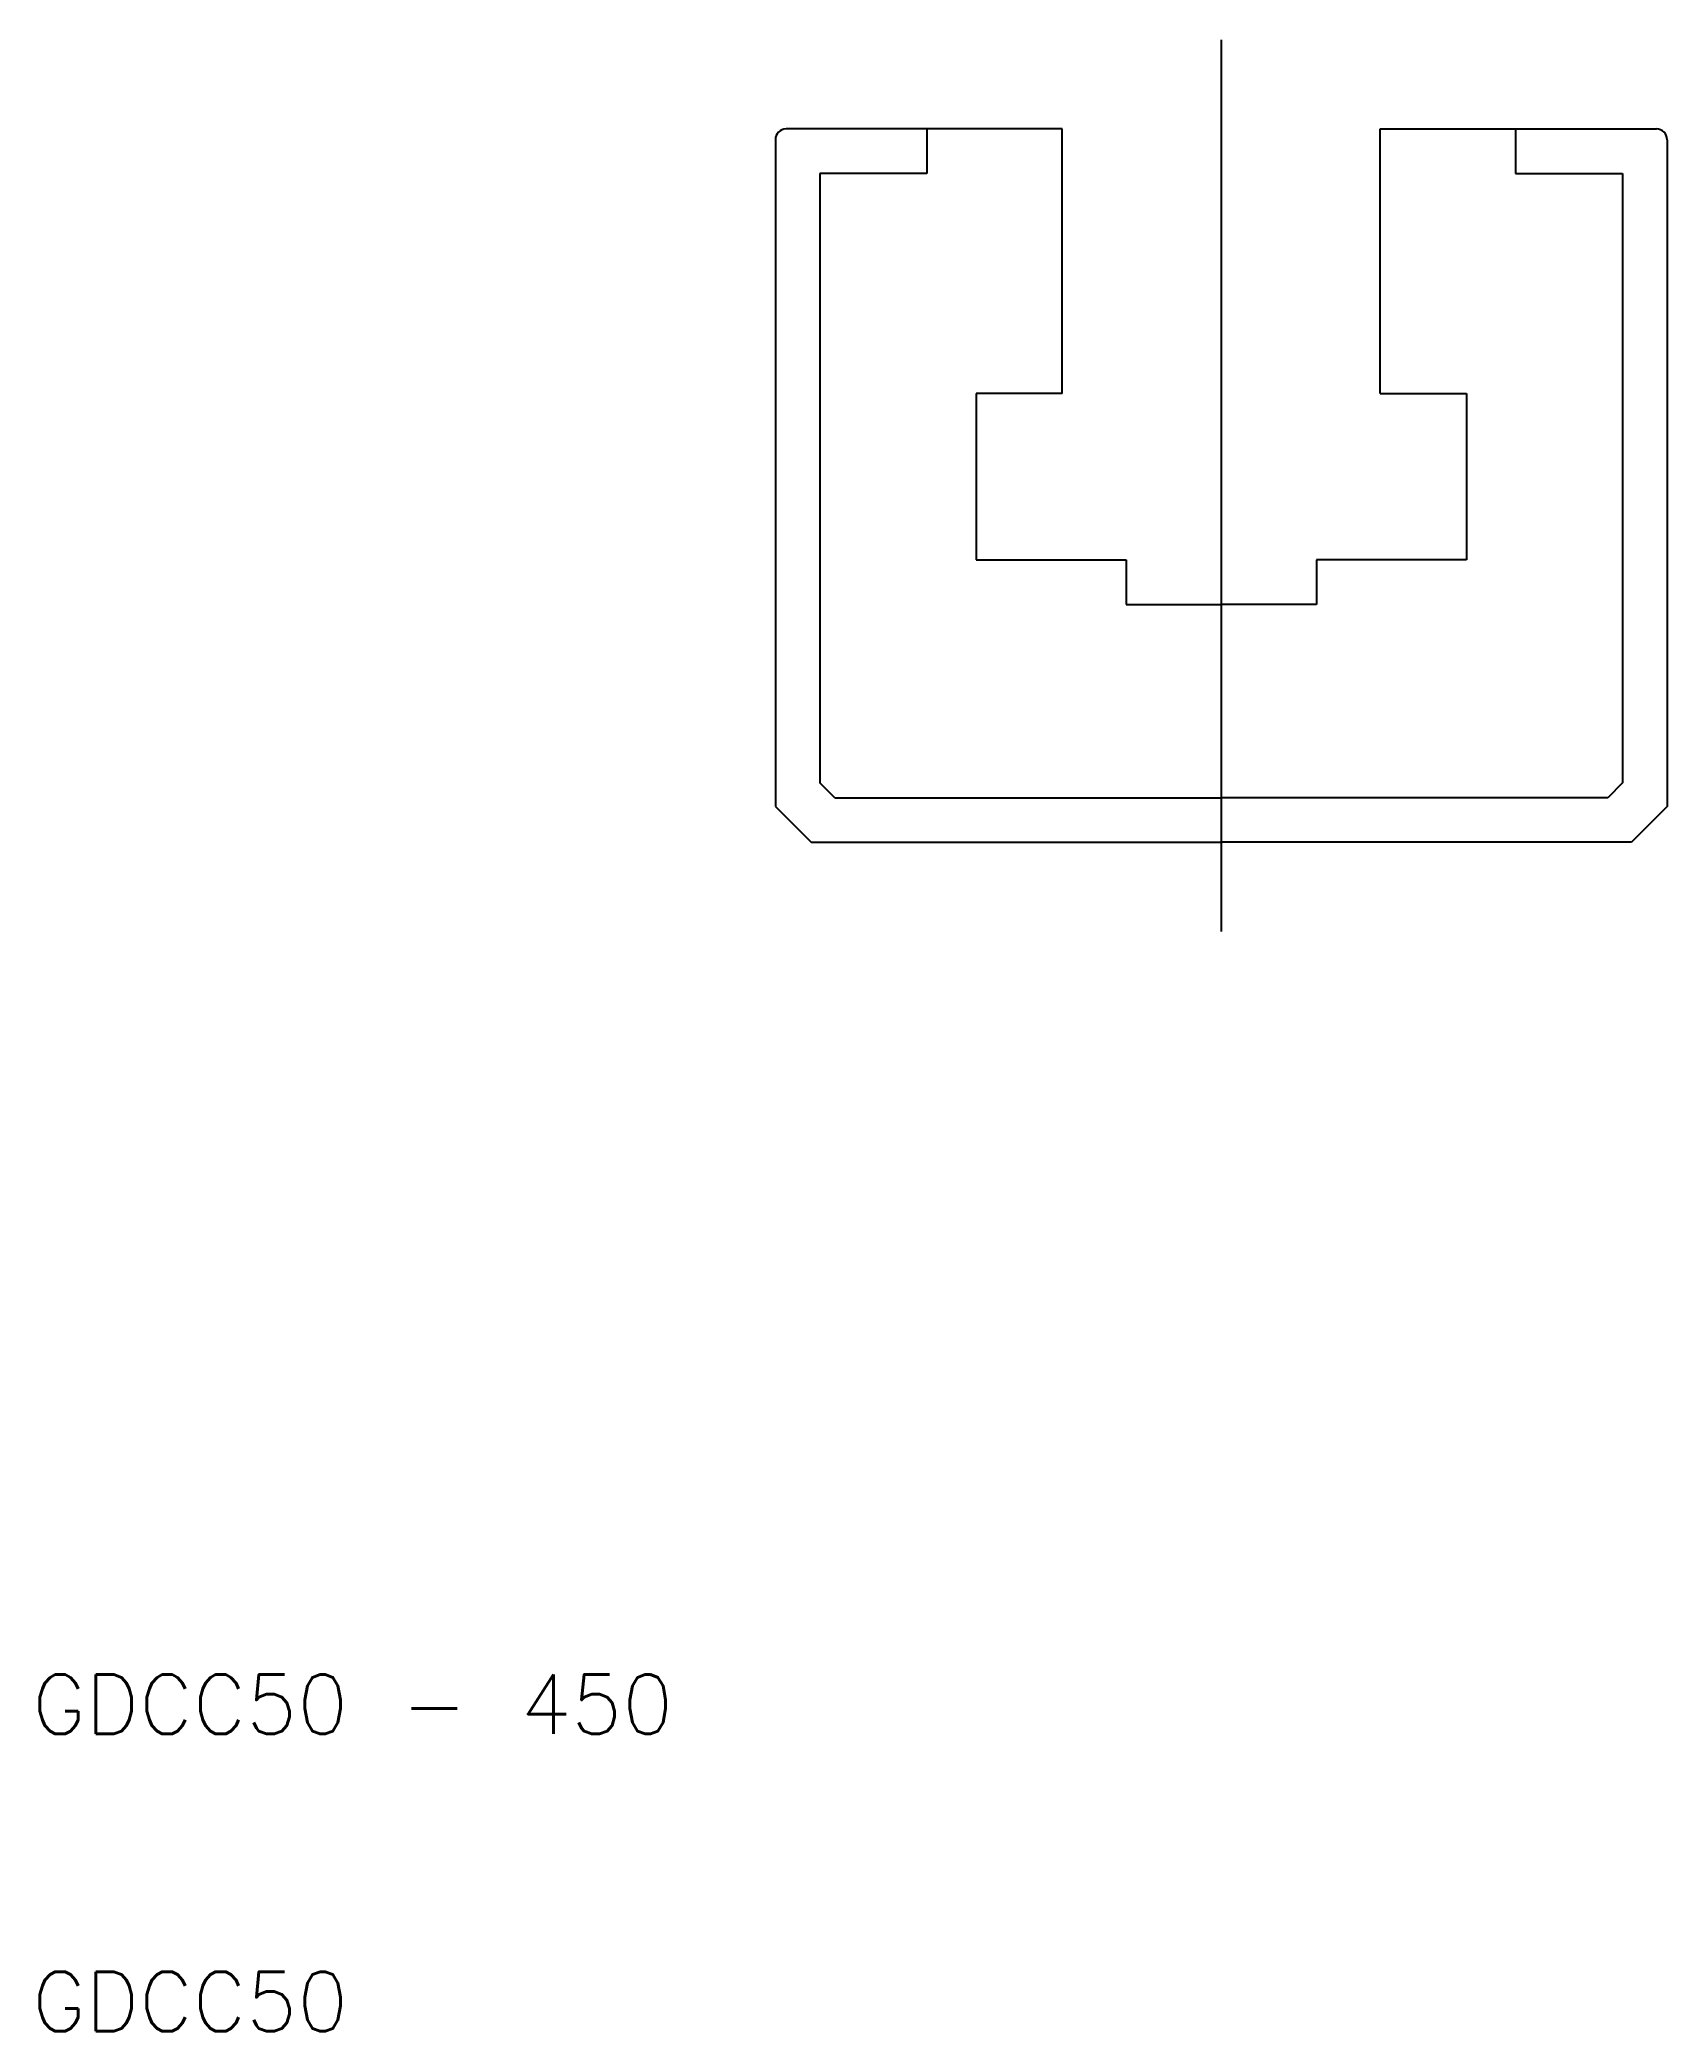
# Model space of a CAD drawing. Extents: x 10.3 to 65, y 10 to 77.
import ezdxf

# ---------------------------------------------------------------- set-up
doc = ezdxf.new("R2010")
doc.units = 0
doc.linetypes.add('CENTER', pattern=[50.8, 31.75, -6.35, 6.35, -6.35])
doc.layers.get('0').update_dxf_attribs({"linetype": 'CONTINUOUS'})
doc.layers.add('CENTER', color=1, linetype='CENTER')
doc.styles.get("Standard").update_dxf_attribs({"font": 'txt.shx'})

msp = doc.modelspace()

# ---------------------------------------------------------------- linework, layer by layer
at = {"color": 7, "linetype": 'CONTINUOUS'}
for p, q in [((44.65, 74), (35.36, 74)), ((40.1, 74), (40.1, 72.5)), ((44.65, 65.1), (44.65, 74)), ((55.35, 74), (64.64, 74)), ((55.35, 65.1), (55.35, 74)), ((59.9, 74), (59.9, 72.5)), ((35, 73.64), (35, 51.2)), ((65, 73.64), (65, 51.2)), ((40.1, 72.5), (36.5, 72.5)), ((36.5, 72.5), (36.5, 52)), ((59.9, 72.5), (63.5, 72.5)), ((63.5, 72.5), (63.5, 52)), ((44.65, 65.1), (41.75, 65.1)), ((41.75, 65.1), (41.75, 59.5)), ((55.35, 65.1), (58.25, 65.1)), ((58.25, 65.1), (58.25, 59.5)), ((41.75, 59.5), (46.8, 59.5)), ((46.8, 59.5), (46.8, 58)), ((58.25, 59.5), (53.2, 59.5)), ((53.2, 59.5), (53.2, 58)), ((46.8, 58), (50, 58)), ((53.2, 58), (50, 58)), ((37, 51.5), (36.5, 52)), ((63.5, 52), (63, 51.5)), ((35, 51.2), (36.2, 50)), ((37, 51.5), (50, 51.5)), ((63, 51.5), (50, 51.5)), ((65, 51.2), (63.8, 50)), ((36.2, 50), (50, 50)), ((63.8, 50), (50, 50))]:
    msp.add_line(p, q, dxfattribs=at)
for centre, start, end in [((35.36, 73.64), 90, 180), ((64.64, 73.64), 0, 90)]:
    msp.add_arc(centre, 0.36, start, end, dxfattribs=at)
at = {"layer": 'CENTER', "color": 1, "linetype": 'CENTER'}
msp.add_line((50, 77), (50, 47), dxfattribs=at)

# ---------------------------------------------------------------- texts
at = {"color": 7, "linetype": 'CONTINUOUS'}
for s, p in [('GDCC50 - 450', (10, 20)), ('GDCC50', (10, 10))]:
    msp.add_text(s, height=2, dxfattribs=at).set_placement(p)

doc.saveas('drawing.dxf')
